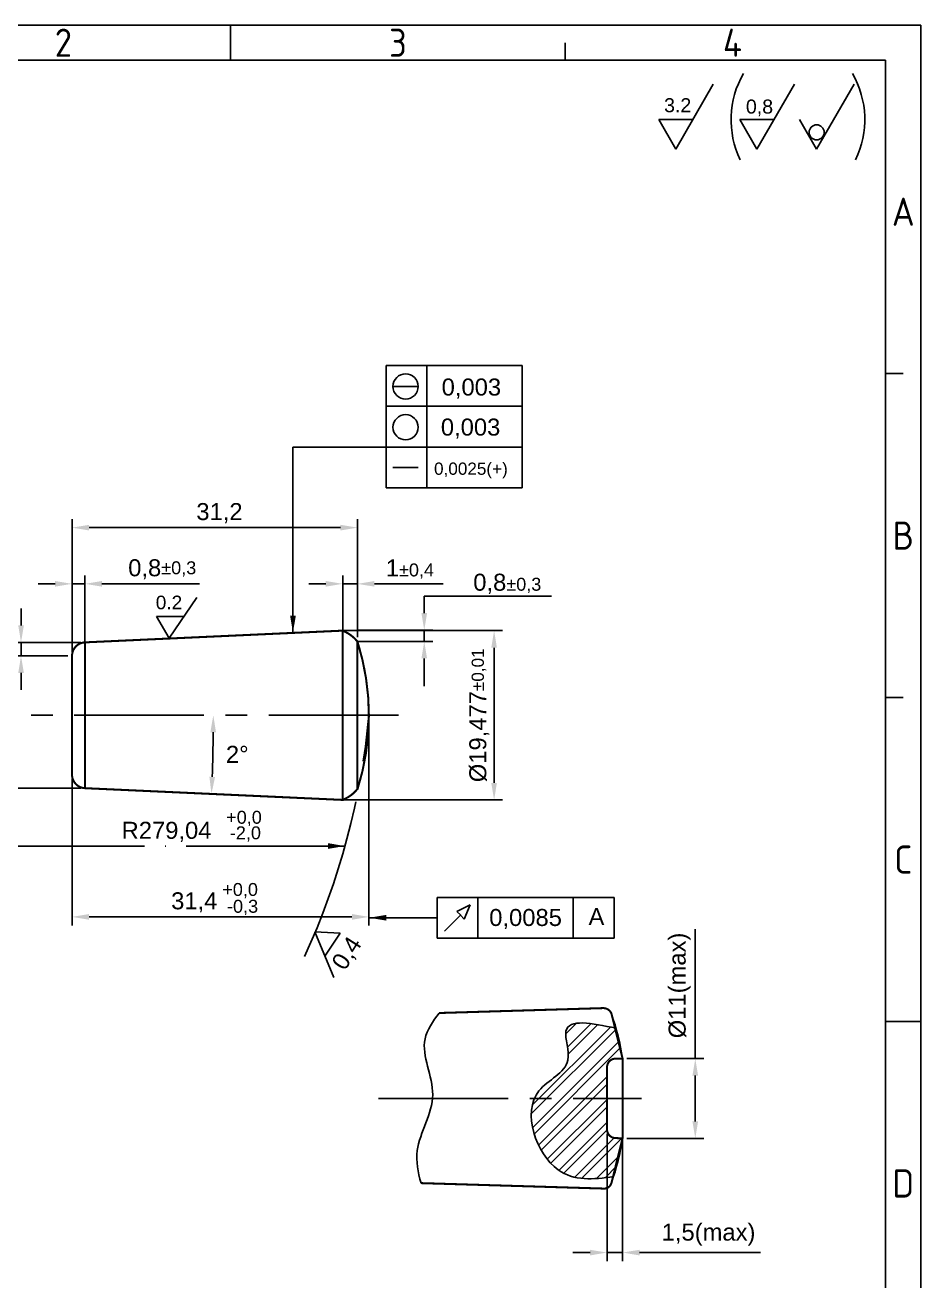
# Model space of a CAD drawing. Header units: millimetres. Extents: x 4980 to 5188, y 1170 to 1461.
# Drawn here: x 5056.6 to 5188.3, y 1276.4 to 1461 of the extents above; entities that cross this region are included whole.
import ezdxf
from ezdxf.enums import TextEntityAlignment as Align

# ---------------------------------------------------------------- set-up
doc = ezdxf.new("R2010")
doc.units = ezdxf.units.MM
doc.linetypes.add('ACAD_ISO04W100', pattern=[30, 24, -3, 0, -3])
doc.linetypes.add('CENTER2', pattern=[28.575, 19.05, -3.175, 3.175, -3.175])
doc.layers.add('AM_4', color=1, linetype='ACAD_ISO04W100', lineweight=25)
doc.layers.add('AM_5', color=1, linetype='Continuous', lineweight=25)
doc.styles.add('ACISOTS', font='isocp.shx', dxfattribs={"height": 1})
doc.styles.get("Standard").update_dxf_attribs({"font": 'arial.ttf'})
doc.dimstyles.get("Standard").update_dxf_attribs({"dimtxt": 0.18, "dimasz": 0.18, "dimexe": 0.18, "dimexo": 0.0625, "dimgap": 0.09, "dimtad": 0, "dimtih": 1, "dimtoh": 1, "dimdec": 4, "dimzin": 0, "dimdsep": 46, "dimtxsty": 'Standard', "dimcen": 0.09, "dimadec": 0, "dimazin": 0, "dimtfac": 1, "dimtdec": 4, "dimtofl": 0, "dimtmove": 0, "dimatfit": 3, "dimfxl": 1, "dimtolj": 1, "dimtzin": 0, "dimarcsym": 0})

# ---------------------------------------------------------------- blocks, each defined once
blk = doc.blocks.new('*D231')
at = {"layer": 'AM_5', "color": 0, "lineweight": -2, "transparency": 16777216}
for p, q in [((5115.29, 1374.56), (5115.29, 1377.06)), ((5105.42, 1372.06), (5116.54, 1372.06)), ((5115.29, 1372.06), (5115.29, 1370.4)), ((5105.48, 1370.4), (5116.54, 1370.4)), ((5115.29, 1367.9), (5115.29, 1363.83))]:
    blk.add_line(p, q, dxfattribs=at)
at = {"layer": 'AM_5', "color": 0, "transparency": 16777216}
for points in [[(5114.88, 1374.56), (5115.71, 1374.56), (5115.29, 1372.06)], [(5114.88, 1367.9), (5115.71, 1367.9), (5115.29, 1370.4)]]:
    blk.add_solid(points, dxfattribs=at)
at = {"layer": 'Defpoints', "color": 0, "transparency": 16777216}
for p in [(5105.42, 1372.06), (5115.29, 1372.06), (5105.48, 1370.4)]:
    blk.add_point(p, dxfattribs=at)
blk = doc.blocks.new('*D232')
at = {"layer": 'AM_5', "color": 0, "lineweight": -2, "transparency": 16777216}
for p, q in [((5100.81, 1378.86), (5098.31, 1378.86)), ((5103.31, 1371.98), (5103.31, 1380.11)), ((5103.31, 1378.86), (5105.48, 1378.86)), ((5105.48, 1371.98), (5105.48, 1380.11)), ((5107.98, 1378.86), (5111.73, 1378.86))]:
    blk.add_line(p, q, dxfattribs=at)
at = {"layer": 'AM_5', "color": 0, "transparency": 16777216}
for points in [[(5100.81, 1379.28), (5100.81, 1378.45), (5103.31, 1378.86)], [(5107.98, 1379.28), (5107.98, 1378.45), (5105.48, 1378.86)]]:
    blk.add_solid(points, dxfattribs=at)
at = {"layer": 'Defpoints', "color": 0, "transparency": 16777216}
for p in [(5105.48, 1378.86), (5103.31, 1371.98), (5105.48, 1371.98)]:
    blk.add_point(p, dxfattribs=at)
blk = doc.blocks.new('*D233')
at = {"layer": 'AM_5', "color": 0, "lineweight": -2, "transparency": 16777216}
for p, q in [((5103.31, 1371.98), (5126.81, 1371.98)), ((5125.56, 1349.6), (5125.56, 1369.48)), ((5103.31, 1347.1), (5126.81, 1347.1))]:
    blk.add_line(p, q, dxfattribs=at)
at = {"layer": 'AM_5', "color": 0, "transparency": 16777216}
for points in [[(5125.14, 1369.48), (5125.97, 1369.48), (5125.56, 1371.98)], [(5125.14, 1349.6), (5125.97, 1349.6), (5125.56, 1347.1)]]:
    blk.add_solid(points, dxfattribs=at)
at = {"layer": 'Defpoints', "color": 0, "transparency": 16777216}
for p in [(5103.31, 1371.98), (5125.56, 1371.98), (5103.31, 1347.1)]:
    blk.add_point(p, dxfattribs=at)
at = {"layer": 'AM_5', "color": 0, "transparency": 16777216, "insert": (5123.39, 1359.54), "char_height": 2.5, "attachment_point": 5, "rotation": 90}
blk.add_mtext('\\A1;%%C19,477{\\H0.72x;%%P0,01}', dxfattribs=at)
blk = doc.blocks.new('*D234')
at = {"layer": 'AM_5', "color": 0, "lineweight": -2, "transparency": 16777216}
for p, q in [((5107.16, 1358.89), (5107.16, 1328.66)), ((5063.54, 1350.2), (5063.54, 1328.66)), ((5066.04, 1329.91), (5104.66, 1329.91))]:
    blk.add_line(p, q, dxfattribs=at)
at = {"layer": 'AM_5', "color": 0, "transparency": 16777216}
for points in [[(5066.04, 1330.33), (5066.04, 1329.49), (5063.54, 1329.91)], [(5104.66, 1330.33), (5104.66, 1329.49), (5107.16, 1329.91)]]:
    blk.add_solid(points, dxfattribs=at)
at = {"layer": 'Defpoints', "color": 0, "transparency": 16777216}
for p in [(5107.16, 1359.51), (5063.54, 1350.82), (5107.16, 1329.91)]:
    blk.add_point(p, dxfattribs=at)
at = {"layer": 'AM_5', "color": 0, "transparency": 16777216, "insert": (5081.5, 1332.04), "char_height": 2.5, "attachment_point": 5}
blk.add_mtext('\\A1;31,4', dxfattribs=at)
blk = doc.blocks.new('*D235')
at = {"layer": 'AM_5', "color": 0, "lineweight": -2, "transparency": 16777216}
for p, q in [((5063.54, 1368.89), (5063.54, 1388.37)), ((5105.48, 1371), (5105.48, 1388.37)), ((5066.04, 1387.12), (5102.98, 1387.12))]:
    blk.add_line(p, q, dxfattribs=at)
at = {"layer": 'AM_5', "color": 0, "transparency": 16777216}
for points in [[(5066.04, 1387.54), (5066.04, 1386.71), (5063.54, 1387.12)], [(5102.98, 1387.54), (5102.98, 1386.71), (5105.48, 1387.12)]]:
    blk.add_solid(points, dxfattribs=at)
at = {"layer": 'Defpoints', "color": 0, "transparency": 16777216}
for p in [(5105.48, 1387.12), (5105.48, 1370.37), (5063.54, 1368.26)]:
    blk.add_point(p, dxfattribs=at)
at = {"layer": 'AM_5', "color": 0, "transparency": 16777216, "insert": (5085.2, 1389.25), "char_height": 2.5, "attachment_point": 5}
blk.add_mtext('\\A1;31,2', dxfattribs=at)
blk = doc.blocks.new('*D236')
at = {"layer": 'AM_5', "color": 0, "lineweight": -2, "transparency": 16777216}
for p, q in [((5061.04, 1378.86), (5058.54, 1378.86)), ((5063.54, 1368.89), (5063.54, 1380.11)), ((5063.54, 1378.86), (5065.44, 1378.86)), ((5065.44, 1368.89), (5065.44, 1380.11)), ((5067.94, 1378.86), (5082.28, 1378.86))]:
    blk.add_line(p, q, dxfattribs=at)
at = {"layer": 'AM_5', "color": 0, "transparency": 16777216}
for points in [[(5061.04, 1379.28), (5061.04, 1378.45), (5063.54, 1378.86)], [(5067.94, 1379.28), (5067.94, 1378.45), (5065.44, 1378.86)]]:
    blk.add_solid(points, dxfattribs=at)
at = {"layer": 'Defpoints', "color": 0, "transparency": 16777216}
for p in [(5065.44, 1378.86), (5063.54, 1368.26), (5065.44, 1368.26)]:
    blk.add_point(p, dxfattribs=at)
at = {"layer": 'AM_5', "color": 0, "transparency": 16777216, "insert": (5076.79, 1380.99), "char_height": 2.5, "attachment_point": 5}
blk.add_mtext('\\A1;0,8{\\H0.76x;%%P0,3} ', dxfattribs=at)
blk = doc.blocks.new('*D237')
at = {"layer": 'AM_5', "color": 0, "lineweight": -2, "transparency": 16777216}
for p, q in [((5056.04, 1372.76), (5056.04, 1375.26)), ((5064.82, 1370.26), (5054.79, 1370.26)), ((5056.04, 1368.26), (5056.04, 1370.26)), ((5062.91, 1368.26), (5054.79, 1368.26)), ((5056.04, 1365.76), (5056.04, 1363.26))]:
    blk.add_line(p, q, dxfattribs=at)
at = {"layer": 'AM_5', "color": 0, "transparency": 16777216}
for points in [[(5055.63, 1372.76), (5056.46, 1372.76), (5056.04, 1370.26)], [(5055.63, 1365.76), (5056.46, 1365.76), (5056.04, 1368.26)]]:
    blk.add_solid(points, dxfattribs=at)
at = {"layer": 'Defpoints', "color": 0, "transparency": 16777216}
for p in [(5056.04, 1370.26), (5065.44, 1370.26), (5063.54, 1368.26)]:
    blk.add_point(p, dxfattribs=at)
at = {"layer": 'AM_5', "color": 0, "transparency": 16777216, "insert": (5054.17, 1369.26), "char_height": 2.5, "attachment_point": 5, "rotation": 90}
blk.add_mtext('\\A1;  ', dxfattribs=at)
blk = doc.blocks.new('*D238')
at = {"layer": 'AM_5', "color": 0, "lineweight": -2, "transparency": 16777216}
for p, q in [((5064.82, 1370.26), (5047.4, 1370.26)), ((5048.65, 1367.76), (5048.65, 1351.33)), ((5064.82, 1348.83), (5047.4, 1348.83))]:
    blk.add_line(p, q, dxfattribs=at)
at = {"layer": 'AM_5', "color": 0, "transparency": 16777216}
for points in [[(5048.23, 1367.76), (5049.07, 1367.76), (5048.65, 1370.26)], [(5048.23, 1351.33), (5049.07, 1351.33), (5048.65, 1348.83)]]:
    blk.add_solid(points, dxfattribs=at)
at = {"layer": 'Defpoints', "color": 0, "transparency": 16777216}
for p in [(5065.44, 1370.26), (5048.65, 1348.83), (5065.44, 1348.83)]:
    blk.add_point(p, dxfattribs=at)
at = {"layer": 'AM_5', "color": 0, "transparency": 16777216, "insert": (5046.48, 1360.26), "char_height": 2.5, "attachment_point": 5, "rotation": 90}
blk.add_mtext('\\A1;%%C17,30', dxfattribs=at)
blk = doc.blocks.new('*D239')
at = {"layer": 'AM_5', "color": 0, "lineweight": -2, "transparency": 16777216}
blk.add_arc((4829.96, 1359.54), 254.33, 357.9574, 359.4368, dxfattribs=at)
at = {"layer": 'AM_5', "color": 0, "transparency": 16777216}
for points in [[(5083.87, 1357.05), (5084.7, 1357.04), (5084.29, 1359.54)], [(5084.55, 1350.46), (5083.72, 1350.5), (5084.03, 1347.98)]]:
    blk.add_solid(points, dxfattribs=at)
at = {"layer": 'Defpoints', "color": 0, "transparency": 16777216}
for p in [(5057.24, 1359.54), (5111.49, 1359.54), (5084.27, 1355.69), (5065.44, 1348.83), (5103.31, 1347.1)]:
    blk.add_point(p, dxfattribs=at)
blk = doc.blocks.new('*D240')
at = {"layer": 'AM_5', "color": 0, "lineweight": -2, "transparency": 16777216}
for p, q in [((5155.12, 1309.08), (5155.12, 1328.09)), ((5145.06, 1309.08), (5156.37, 1309.08)), ((5155.12, 1299.85), (5155.12, 1306.58)), ((5145.06, 1297.35), (5156.37, 1297.35))]:
    blk.add_line(p, q, dxfattribs=at)
at = {"layer": 'AM_5', "color": 0, "transparency": 16777216}
for points in [[(5154.7, 1306.58), (5155.53, 1306.58), (5155.12, 1309.08)], [(5154.7, 1299.85), (5155.53, 1299.85), (5155.12, 1297.35)]]:
    blk.add_solid(points, dxfattribs=at)
at = {"layer": 'Defpoints', "color": 0, "transparency": 16777216}
for p in [(5144.44, 1309.08), (5155.12, 1309.08), (5144.43, 1297.35)]:
    blk.add_point(p, dxfattribs=at)
at = {"layer": 'AM_5', "color": 0, "transparency": 16777216, "insert": (5152.83, 1319.83), "char_height": 2.5, "attachment_point": 5, "rotation": 90}
blk.add_mtext('\\A1;%%C11(max)', dxfattribs=at)
blk = doc.blocks.new('*D241')
at = {"layer": 'AM_5', "color": 0, "lineweight": -2, "transparency": 16777216}
for p, q in [((5142.15, 1298.04), (5142.15, 1279.32)), ((5144.44, 1298.04), (5144.44, 1279.32)), ((5139.65, 1280.57), (5137.15, 1280.57)), ((5142.15, 1280.57), (5144.44, 1280.57)), ((5146.94, 1280.57), (5164.71, 1280.57))]:
    blk.add_line(p, q, dxfattribs=at)
at = {"layer": 'AM_5', "color": 0, "transparency": 16777216}
for points in [[(5139.65, 1280.98), (5139.65, 1280.15), (5142.15, 1280.57)], [(5146.94, 1280.98), (5146.94, 1280.15), (5144.44, 1280.57)]]:
    blk.add_solid(points, dxfattribs=at)
at = {"layer": 'Defpoints', "color": 0, "transparency": 16777216}
for p in [(5142.15, 1298.66), (5144.44, 1298.66), (5144.44, 1280.57)]:
    blk.add_point(p, dxfattribs=at)
at = {"layer": 'AM_5', "color": 0, "transparency": 16777216, "insert": (5157.07, 1283.2), "char_height": 2.5, "attachment_point": 5}
blk.add_mtext('\\A1;1,5(max)', dxfattribs=at)

msp = doc.modelspace()

# ---------------------------------------------------------------- hatches: boundary and pattern name
h = msp.add_hatch()
h.set_pattern_fill('ANSI32', color=1, scale=0.25, style=0)
edge = h.paths.add_edge_path()
edge.add_spline(control_points=[(5131.49868, 1303.23913), (5130.06692, 1299.89562), (5133.56992, 1290.87211), (5140.13877, 1291.25862), (5143.11949, 1291.76478)], knot_values=[19.679750537, 19.679750537, 19.679750537, 19.679750537, 30.38430946, 38.694534758, 38.694534758, 38.694534758, 38.694534758], degree=3, periodic=0)
edge.add_arc((5106.77246, 1303.23913), 38.11519, 342.4796784, 351.1875962)
edge.add_line((5144.43771, 1297.39989), (5143.41413, 1297.39989))
edge.add_arc((5143.41413, 1298.66216), 1.26227, 180, 270, ccw=False)
edge.add_line((5142.15185, 1298.66216), (5142.15185, 1303.23913))
edge.add_line((5142.15185, 1303.23913), (5131.49868, 1303.23913))
edge = h.paths.add_edge_path()
edge.add_spline(control_points=[(5143.47167, 1313.53163), (5139.90288, 1314.31822), (5134.56443, 1315.34445), (5137.77061, 1307.51287), (5132.94375, 1305.82228), (5131.66631, 1303.63059), (5131.49868, 1303.23913)], knot_values=[0.414552262, 0.414552262, 0.414552262, 0.414552262, 7.949202247, 12.208566587, 18.4264426, 19.679750537, 19.679750537, 19.679750537, 19.679750537], degree=3, periodic=0)
edge.add_line((5131.49868, 1303.23913), (5142.15185, 1303.23913))
edge.add_line((5142.15185, 1303.23913), (5142.15185, 1307.8161))
edge.add_arc((5143.41413, 1307.8161), 1.26227, 90, 180, ccw=False)
edge.add_line((5143.41413, 1309.07837), (5144.43771, 1309.07837))
edge.add_arc((5106.77246, 1303.23913), 38.11519, 8.8124038, 15.6664492)

# ---------------------------------------------------------------- linework, layer by layer
at = {"color": 135, "lineweight": 25}
for p, q in [((4980.2381, 1460.98679), (5188.2702, 1460.98679)), ((5086.84162, 1455.81186), (5086.84162, 1460.98679)), ((5188.2702, 1460.98679), (5188.2702, 1170.15583)), ((5136.00343, 1455.81186), (5136.00343, 1458.39932)), ((5185.68274, 1409.755), (5183.09528, 1409.755)), ((5185.68274, 1362.14566), (5183.09528, 1362.14566)), ((5183.09528, 1314.53632), (5188.2702, 1314.53632))]:
    msp.add_line(p, q, dxfattribs=at)
for p, q in [((5183.09528, 1455.81186), (4999.90283, 1455.81186)), ((5183.09528, 1175.33076), (5183.09528, 1455.81186)), ((5103.31157, 1371.9839), (5065.44422, 1370.26046)), ((5103.31157, 1371.98446), (5103.31157, 1347.10243)), ((5065.44422, 1370.26046), (5065.44422, 1359.54345)), ((5105.4768, 1370.4022), (5105.4768, 1359.54345)), ((5063.53515, 1368.26252), (5063.53515, 1359.54345)), ((5105.4768, 1359.54345), (5105.4768, 1359.54345)), ((5117.47026, 1315.78136), (5141.5796, 1316.50005)), ((5144.43771, 1309.07837), (5143.41413, 1309.07837)), ((5144.43771, 1297.39989), (5144.43771, 1309.07837)), ((5142.15185, 1307.8161), (5142.15185, 1298.66216)), ((5144.43771, 1297.39989), (5143.41413, 1297.39989)), ((5114.83356, 1290.77549), (5141.5796, 1289.97821))]:
    msp.add_line(p, q)
at = {"linetype": 'CENTER2'}
for p, q in [((5111.49354, 1359.54345), (5057.24313, 1359.54345)), ((5108.58463, 1303.23913), (5147.22808, 1303.23913))]:
    msp.add_line(p, q, dxfattribs=at)
at = {"const_width": 0.3}
for points in [[(5063.53515, 1359.54345), (5063.53515, 1368.26252, -0.400954274), (5065.44422, 1370.26046), (5103.31305, 1371.9839), (5103.31305, 1359.54345)], [(5105.4768, 1370.37235, 0.137947797), (5103.26606, 1371.98176, 0.137947797)], [(5105.4768, 1348.6533, 0.076876296), (5107.15659, 1359.51402, 0.076876296), (5105.4768, 1370.37475, 0.076876296)], [(5103.31157, 1362.52902, 0.000078573), (5103.31305, 1362.52959)], [(5063.53515, 1359.54345), (5063.53515, 1350.82437, 0.400954274), (5065.44422, 1348.82644), (5103.31305, 1347.10299), (5103.31305, 1359.54345)], [(5105.4768, 1348.71454, -0.137947797), (5103.26606, 1347.10513, -0.137947797)], [(5117.47026, 1315.78136), (5141.5796, 1316.50005, -0.328327322), (5142.8107, 1315.64933), (5144.43771, 1309.07837), (5144.43058, 1297.35412)], [(5144.43771, 1309.07837), (5143.41413, 1309.07837, 0.414213562), (5142.15185, 1307.8161), (5142.15185, 1303.23913), (5142.15185, 1298.66216, 0.414213562), (5143.41413, 1297.39989), (5144.43058, 1297.35412), (5144.43058, 1297.35412), (5142.8107, 1290.82893, -0.377995201), (5141.5796, 1289.97821), (5114.83356, 1290.77549)]]:
    msp.add_lwpolyline(points, format="xyb", dxfattribs=at)
for points in [[(5065.44422, 1370.26046), (5065.44422, 1359.54345)], [(5105.4768, 1359.54345), (5105.4768, 1370.37235)], [(5065.44422, 1348.82644), (5065.44422, 1359.54345)], [(5105.4768, 1359.54345), (5105.4768, 1348.71454)]]:
    msp.add_lwpolyline(points, dxfattribs=at)
for centre, radius, start, end in [((5101.51024, 1367.24683), 5.06853, 38.5019898, 69.1823087), ((5065.53515, 1368.26252), 2, 92.6058865, 180), ((5071.20659, 1359.51402), 35.94928, 342.4194762, 17.5805238), ((5101.51024, 1351.84006), 5.06853, 290.8176913, 321.4980102), ((5141.61721, 1315.23834), 1.26227, 19.0017622, 91.7074476), ((5106.77246, 1303.23913), 38.11519, 8.8124038, 19.0017622), ((5143.41413, 1307.8161), 1.26227, 90, 180), ((5143.41413, 1298.66216), 1.26227, 180, 270), ((5106.77246, 1303.23913), 38.11519, 340.9982378, 351.1875962), ((5141.61721, 1291.23992), 1.26227, 268.2925524, 340.9982378)]:
    msp.add_arc(centre, radius, start, end)
for points, knots in [([(5117.47026, 1315.78136), (5116.57867, 1314.54822), (5113.97594, 1310.94845), (5118.33241, 1303.52307), (5113.55073, 1296.77076), (5114.3632, 1292.38364), (5114.83356, 1290.77549)], [0, 0, 0, 0, 4.321849749, 12.616337777, 21.14056105, 26.025255839, 26.025255839, 26.025255839, 26.025255839]), ([(5143.47167, 1313.53163), (5139.90288, 1314.31822), (5134.56443, 1315.34445), (5137.77061, 1307.51287), (5128.53905, 1304.27956), (5133.13695, 1290.84663), (5140.13877, 1291.25862), (5143.11949, 1291.76478)], [0.414552262, 0.414552262, 0.414552262, 0.414552262, 7.949202247, 12.208566587, 18.4264426, 30.38430946, 38.694534758, 38.694534758, 38.694534758, 38.694534758])]:
    msp.add_open_spline(points, degree=3, knots=knots)
at = {"layer": 'AM_4'}
for p, q in [((5050.20386, 1340.32449), (5103.63686, 1340.32449)), ((5117.19128, 1332.78165), (5137.19128, 1332.78165)), ((5117.19128, 1326.78165), (5117.19128, 1332.78165)), ((5123.19128, 1326.78165), (5123.19128, 1332.78165)), ((5137.19128, 1326.78165), (5137.19128, 1332.78165)), ((5137.19128, 1332.78165), (5143.19128, 1332.78165)), ((5143.19128, 1326.78165), (5143.19128, 1332.78165)), ((5122.05816, 1331.67841), (5120.06785, 1330.71362)), ((5121.16751, 1329.58396), (5122.05816, 1331.67841)), ((5117.19128, 1329.78165), (5107.20125, 1329.78165)), ((5118.2657, 1327.80512), (5120.62162, 1330.18647)), ((5120.06785, 1330.71362), (5120.64554, 1330.15063)), ((5120.62162, 1330.18647), (5121.16751, 1329.58396)), ((5102.94963, 1327.5162), (5099.23302, 1327.70547)), ((5099.23302, 1327.70547), (5101.99091, 1321.02393)), ((5102.94963, 1327.5162), (5100.70873, 1324.13026)), ((5117.19128, 1326.78165), (5137.19128, 1326.78165)), ((5137.19128, 1326.78165), (5143.19128, 1326.78165))]:
    msp.add_line(p, q, dxfattribs=at)
for points in [[(5103.63686, 1340.32449, 0, 0.84, 0), (5101.13686, 1340.32449, 0.84, 0.84, 0)], [(5107.20125, 1329.78165, 0, 0.84, 0), (5109.70125, 1329.78165, 0.84, 0.84, 0)]]:
    msp.add_lwpolyline(points, format="xyseb", dxfattribs=at)
msp.add_arc((4998.3455, 1369.53942), 109.26931, 335.4105235, 354.7468324, dxfattribs=at)
at = {"layer": 'AM_5'}
for p, q in [((5157.76421, 1452.29772), (5152.26121, 1442.76625)), ((5169.68173, 1452.29772), (5164.17873, 1442.76625)), ((5178.44464, 1452.29772), (5172.94164, 1442.76625)), ((5149.75985, 1447.09874), (5154.76258, 1447.09874)), ((5149.75985, 1447.09874), (5152.26121, 1442.76625)), ((5161.67736, 1447.09874), (5166.68009, 1447.09874)), ((5161.67736, 1447.09874), (5164.17873, 1442.76625)), ((5170.44027, 1447.09874), (5172.94164, 1442.76625)), ((5109.69305, 1410.96659), (5129.69305, 1410.96659)), ((5109.69305, 1398.96659), (5109.69305, 1410.96659)), ((5115.69305, 1398.96659), (5115.69305, 1410.96659)), ((5129.69305, 1398.96659), (5129.69305, 1410.96659)), ((5110.69741, 1407.87611), (5114.40409, 1407.87611)), ((5109.69305, 1404.96659), (5129.69305, 1404.96659)), ((5109.69305, 1392.96659), (5109.69305, 1404.96659)), ((5115.69305, 1392.96659), (5115.69305, 1404.96659)), ((5129.69305, 1392.96659), (5129.69305, 1404.96659)), ((5096.00151, 1398.96659), (5129.69305, 1398.96659)), ((5096.00151, 1398.96659), (5096.00151, 1371.68921)), ((5110.67696, 1395.96898), (5114.40409, 1395.96898)), ((5109.69305, 1392.96659), (5129.69305, 1392.96659)), ((5111.7268, 1378.86301), (5118.07809, 1378.86301)), ((5115.29389, 1377.05806), (5133.97201, 1377.05806)), ((5077.81755, 1370.87532), (5081.86726, 1376.8627)), ((5075.92418, 1374.07909), (5077.81755, 1370.87532)), ((5075.92418, 1374.07909), (5079.9845, 1374.07909))]:
    msp.add_line(p, q, dxfattribs=at)
msp.add_lwpolyline([(5096.00151, 1371.68921, 0, 0.84, 0), (5096.00151, 1374.18921, 0.84, 0.84, 0)], format="xyseb", dxfattribs=at)
for centre, radius in [((5172.9512, 1445.22126), 1.10926), ((5112.55075, 1407.87611), 1.85334), ((5112.55075, 1401.87611), 1.85334)]:
    msp.add_circle(centre, radius, dxfattribs=at)
for centre, start, end in [((5173.84651, 1447.08918), 149.8168735, 205.957771), ((5166.56447, 1447.08918), 334.042229, 30.1831265)]:
    msp.add_arc(centre, 13.47081, start, end, dxfattribs=at)

# ---------------------------------------------------------------- texts
at = {"color": 135, "lineweight": 25, "style": 'ACISOTS'}
for s, p in [('2', (5062.26071, 1458.39932)), ('3', (5111.42252, 1458.39932)), ('4', (5160.58434, 1458.39932)), ('A', (5185.68274, 1433.55967)), ('B', (5185.68274, 1385.95033)), ('C', (5185.68274, 1338.34099)), ('D', (5185.68274, 1290.73166))]:
    msp.add_text(s, height=4.13994, dxfattribs=at).set_placement(p, align=Align.MIDDLE)
at = {"layer": 'AM_4', "char_height": 2.5, "attachment_point": 1}
for s, insert, width in [('0,0085', (5124.8415, 1331.07177), 11.5988), ('A', (5139.43236, 1331.19988), 3.5632)]:
    msp.add_mtext(s, dxfattribs=dict(at, insert=insert, width=width))
at = {"layer": 'AM_4', "insert": (5101.50978, 1323.21713), "char_height": 2.5, "width": 4.7239, "attachment_point": 1, "rotation": 57.49285}
msp.add_mtext('0,4', dxfattribs=at)
at = {"layer": 'AM_5', "char_height": 2.058827, "attachment_point": 1}
for s, insert in [('3.2', (5150.53241, 1450.24428)), ('0,8', (5162.55778, 1450.04518))]:
    msp.add_mtext_dynamic_manual_height_columns(s, width=18.2377889, gutter_width=12.5, heights=[0], dxfattribs=dict(at, insert=insert))
at = {"layer": 'AM_5', "attachment_point": 1}
for s, insert, char_height, width in [('0,003', (5117.84832, 1409.04094), 2.5, 10.7495), ('0,003', (5117.73274, 1403.15423), 2.5, 10.9806), ('0,0025(+)', (5116.7322, 1396.69052), 1.8, 10.2871), ('1{\\H0.76x;%%P0,4}', (5109.64006, 1382.4551), 2.5, 13.9556), ('0,8{\\H0.76x;%%P0,3}', (5122.49548, 1380.35129), 2.5, 14.9248), ('0.2', (5075.83718, 1377.12516), 2, 4.9754), ('2%%d', (5086.14876, 1355.05153), 2.5, 14.2734), ('R279,04', (5070.82357, 1343.88508), 2.5, 22.961), ('+0,0', (5086.18417, 1345.50121), 1.9, 2.5512), ('-2,0', (5086.725, 1343.21463), 1.9, 6.0424), ('+0,0', (5085.6128, 1334.88878), 1.9, 3.0507), ('-0,3', (5086.31055, 1332.41866), 1.9, 7.4088)]:
    msp.add_mtext(s, dxfattribs=dict(at, insert=insert, char_height=char_height, width=width))

# ---------------------------------------------------------------- dimensions: what is measured, and where the dimension line sits
at = {"layer": 'AM_5'}
for base, p1, p2, text, override, picture, middle in [((5105.4768, 1387.12349), (5063.53515, 1368.26252), (5105.4768, 1370.37235), '31,2', {"dimtxt": 2.5, "dimasz": 2.5, "dimexe": 1.25, "dimexo": 0.625, "dimgap": 0.625, "dimtad": 1, "dimtih": 0, "dimtoh": 0, "dimzin": 8, "dimlunit": 6, "dimcen": 2.5, "dimtofl": 1}, '*D235', (5085.19768, 1387.12349)), ((5065.44422, 1378.86301), (5063.53515, 1368.26252), (5065.44422, 1368.26252), '0,8{\\H0.76x;%%P0,3} ', {"dimtxt": 2.5, "dimasz": 2.5, "dimexe": 1.25, "dimexo": 0.625, "dimgap": 0.625, "dimtad": 1, "dimtih": 0, "dimtoh": 0, "dimzin": 8, "dimlunit": 6, "dimcen": 2.5, "dimtofl": 1}, '*D236', (5076.78589, 1378.86301)), ((5105.4768, 1378.86301), (5103.31305, 1371.9839), (5105.4768, 1371.9839), ' ', {"dimtxt": 2.5, "dimasz": 2.5, "dimexe": 1.25, "dimexo": 0, "dimgap": 0.625, "dimtad": 1, "dimtih": 0, "dimtoh": 0, "dimzin": 8, "dimlunit": 6, "dimcen": 2.5, "dimtofl": 1}, '*D232', (5111.1018, 1378.86301)), ((5107.15659, 1329.91102), (5063.53515, 1350.82437), (5107.15659, 1359.51402), '31,4', {"dimtxt": 2.5, "dimasz": 2.5, "dimexe": 1.25, "dimexo": 0.625, "dimgap": 0.625, "dimtad": 1, "dimtih": 0, "dimtoh": 0, "dimzin": 8, "dimlunit": 6, "dimcen": 2.5, "dimtofl": 1}, '*D234', (5081.49849, 1329.91102))]:
    dim = msp.add_linear_dim(base=base, p1=p1, p2=p2, text=text, dimstyle='Standard', override=override, dxfattribs=at)
    dim.commit()
    dim.dimension.update_dxf_attribs({"geometry": picture, "text_midpoint": middle, "dimtype": 160})
for base, p1, p2, text, override, picture, middle in [((5115.29389, 1372.05806), (5105.4768, 1370.40135), (5105.41895, 1372.05806), ' ', {"dimtxt": 2.5, "dimasz": 2.5, "dimexe": 1.25, "dimexo": 0, "dimgap": 0.625, "dimtad": 1, "dimtih": 0, "dimtoh": 0, "dimzin": 8, "dimlunit": 6, "dimcen": 2.5, "dimtofl": 1}, '*D231', (5115.29389, 1364.45112)), ((5056.0434, 1370.26046), (5063.53515, 1368.26252), (5065.44422, 1370.26046), '  ', {"dimtxt": 2.5, "dimasz": 2.5, "dimexe": 1.25, "dimexo": 0.625, "dimgap": 0.625, "dimtad": 1, "dimtih": 0, "dimtoh": 0, "dimzin": 8, "dimlunit": 6, "dimcen": 2.5, "dimtofl": 1}, '*D237', (5056.0434, 1369.26149)), ((5125.5574, 1371.9839), (5103.31157, 1347.10243), (5103.31157, 1371.9839), '%%C19,477{\\H0.72x;%%P0,01}', {"dimtxt": 2.5, "dimasz": 2.5, "dimexe": 1.25, "dimexo": 0, "dimgap": 0.625, "dimtad": 1, "dimtih": 0, "dimtoh": 0, "dimzin": 8, "dimlunit": 6, "dimcen": 2.5, "dimtofl": 1}, '*D233', (5125.5574, 1359.54317)), ((5048.65147, 1348.82644), (5065.44422, 1370.26046), (5065.44422, 1348.82644), '%%C17,30', {"dimtxt": 2.5, "dimasz": 2.5, "dimexe": 1.25, "dimexo": 0.625, "dimgap": 0.625, "dimtad": 1, "dimtih": 0, "dimtoh": 0, "dimzin": 8, "dimlunit": 6, "dimcen": 2.5, "dimtofl": 1}, '*D238', (5048.65147, 1360.26294))]:
    dim = msp.add_linear_dim(base=base, p1=p1, p2=p2, angle=90, text=text, dimstyle='Standard', override=override, dxfattribs=at)
    dim.commit()
    dim.dimension.update_dxf_attribs({"geometry": picture, "text_midpoint": middle, "dimtype": 160})
dim = msp.add_angular_dim_2l(base=(5084.26526, 1355.68796), line1=((5065.44422, 1348.82644), (5103.31305, 1347.10299)), line2=((5111.49354, 1359.54345), (5057.24313, 1359.54345)), text=' ', dimstyle='Standard', override={"dimtxt": 2.5, "dimasz": 2.5, "dimexe": 1.25, "dimexo": 0.625, "dimgap": 0.625, "dimtih": 0, "dimtoh": 0, "dimzin": 8, "dimcen": 2.5, "dimadec": 4, "dimazin": 2, "dimtofl": 1}, dxfattribs=at)
dim.commit()
dim.dimension.update_dxf_attribs({"geometry": '*D239', "text_midpoint": (5084.22259, 1353.49659), "dimtype": 162})
dim = msp.add_linear_dim(base=(5155.11592, 1309.07837), p1=(5144.43058, 1297.35412), p2=(5144.43771, 1309.07837), angle=90, text='%%C11(max)', dimstyle='Standard', override={"dimtxt": 2.5, "dimasz": 2.5, "dimexe": 1.25, "dimexo": 0.625, "dimgap": 0.625, "dimtad": 1, "dimtih": 0, "dimtoh": 0, "dimzin": 8, "dimlunit": 6, "dimcen": 2.5, "dimtofl": 1}, dxfattribs=at)
dim.commit()
dim.dimension.update_dxf_attribs({"geometry": '*D240', "text_midpoint": (5152.82738, 1319.83212)})
dim = msp.add_linear_dim(base=(5144.43771, 1280.56549), p1=(5142.15185, 1298.66216), p2=(5144.43771, 1298.66216), text='1,5(max)', dimstyle='Standard', override={"dimtxt": 2.5, "dimasz": 2.5, "dimexe": 1.25, "dimexo": 0.625, "dimgap": 1, "dimtad": 1, "dimtih": 0, "dimtoh": 0, "dimzin": 8, "dimlunit": 6, "dimcen": 2.5, "dimtofl": 1}, dxfattribs=at)
dim.commit()
dim.dimension.update_dxf_attribs({"geometry": '*D241', "text_midpoint": (5157.07396, 1283.20431)})

doc.saveas('drawing.dxf')
